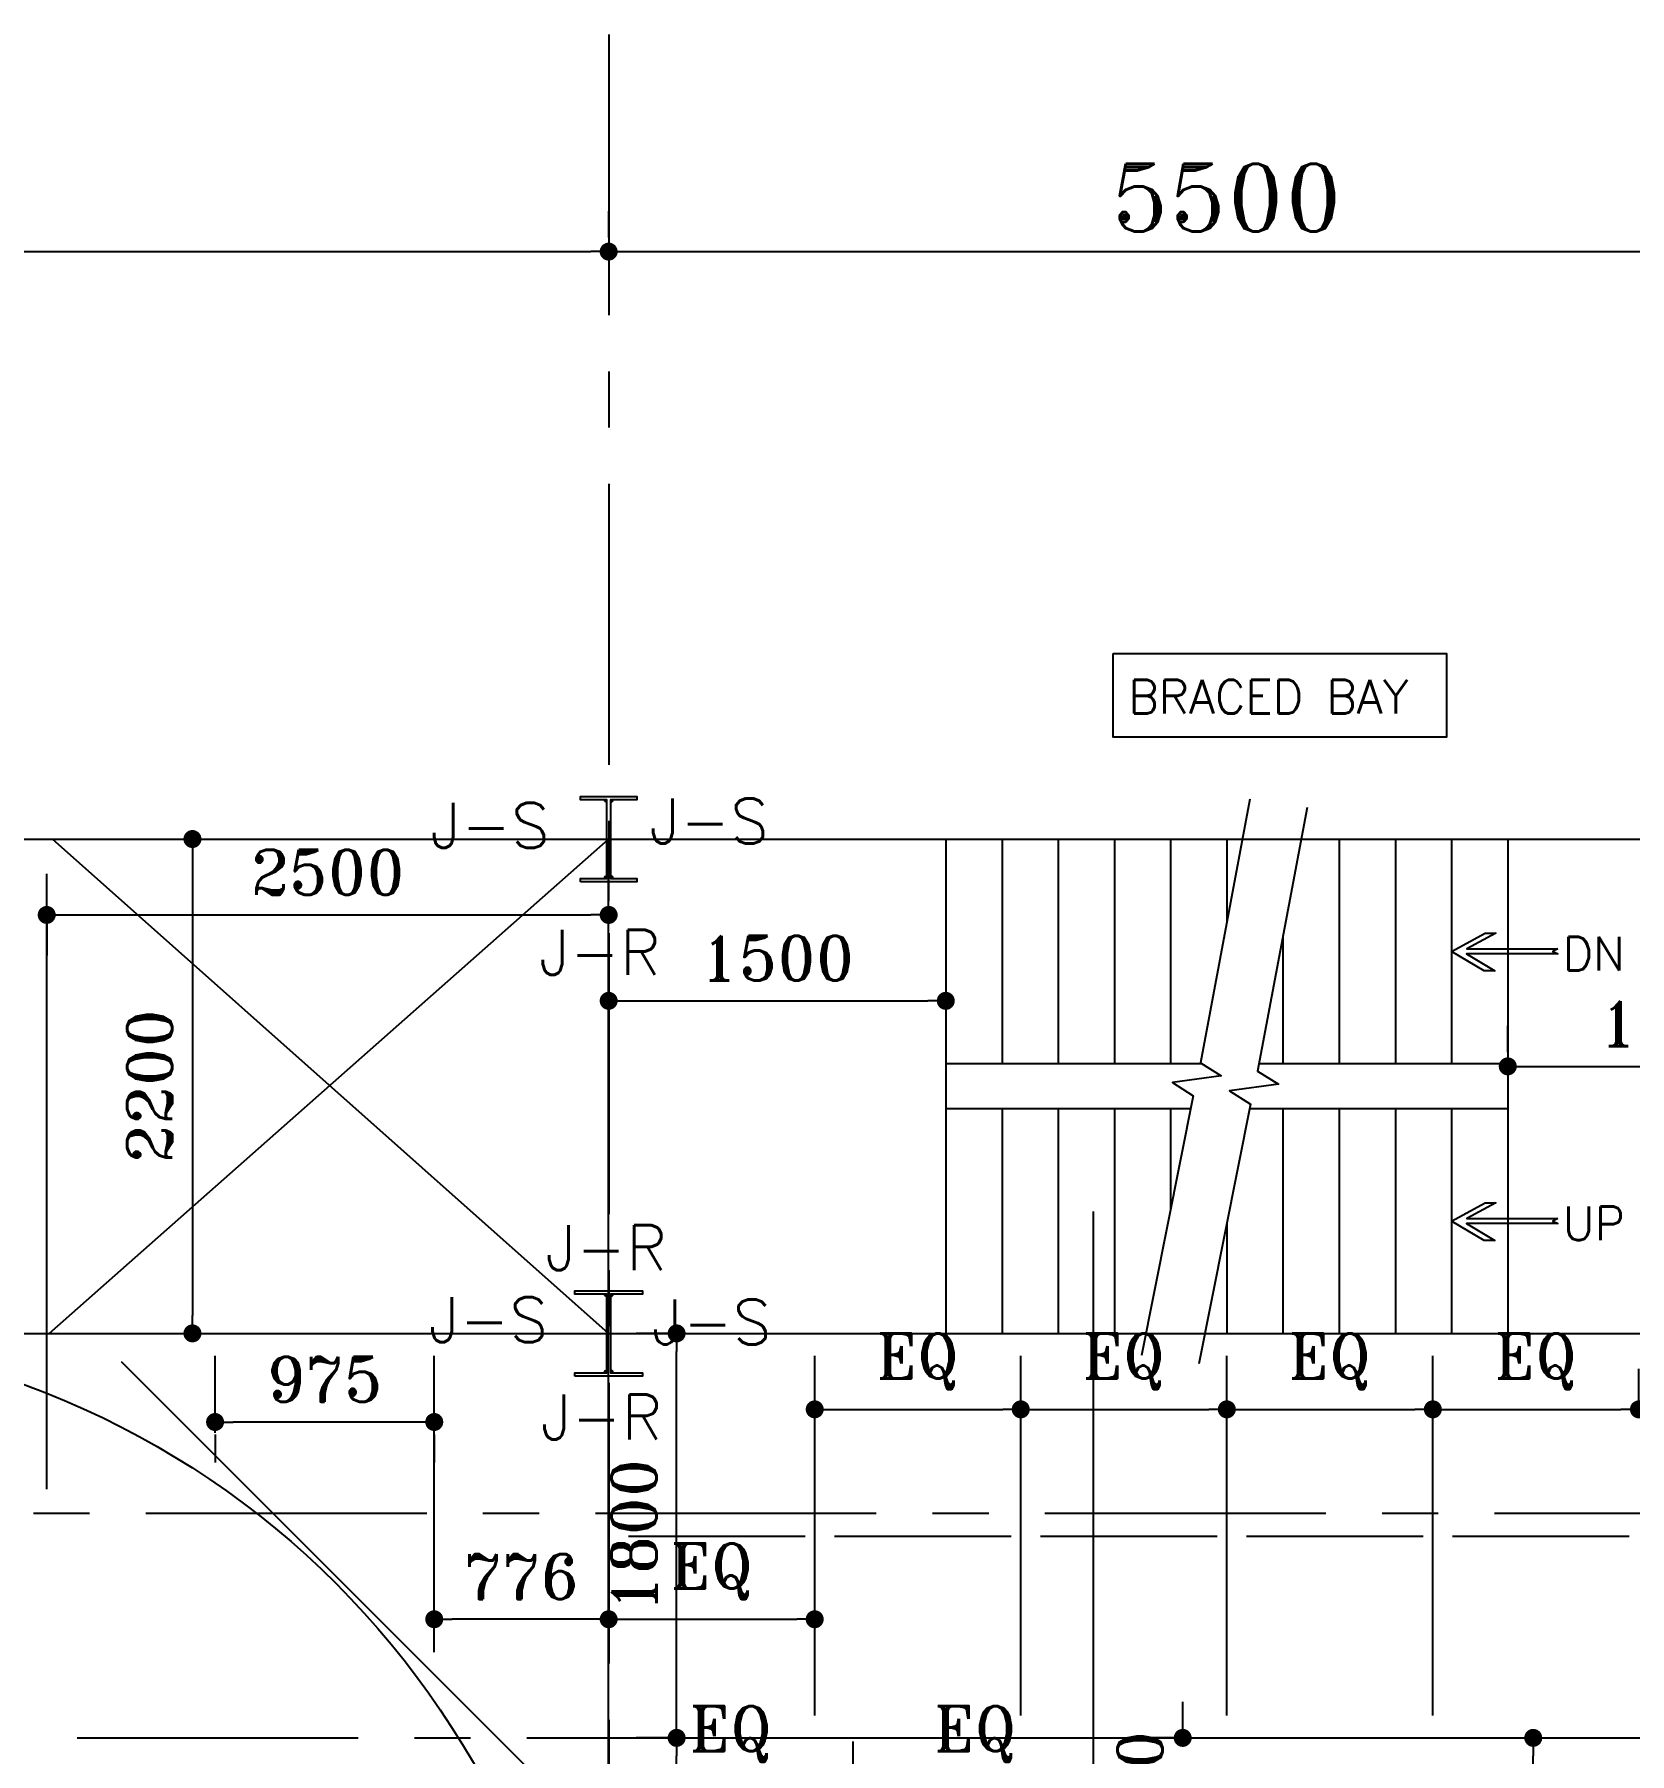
# Model space of a CAD drawing. Header units: inches. Extents: x 1387 to 2676, y -3554 to -2136.
# Drawn here: x 2599.72 to 2606.81, y -2571.4 to -2563.75 of the extents above; entities that cross this region are included whole.
import ezdxf
from ezdxf.enums import TextEntityAlignment as Align

# ---------------------------------------------------------------- set-up
doc = ezdxf.new("R2010")
doc.units = ezdxf.units.IN
doc.header["$MEASUREMENT"] = 0
doc.linetypes.add('CENTER', pattern=[2, 1.25, -0.25, 0.25, -0.25])
for name, color, linetype in [('3G', 3, 'Continuous'), ('AA-IPE300', 27, 'Continuous'), ('AA_CUT OUT', 250, 'Continuous'), ('AXE', 1, 'CENTER'), ('DIM', 8, 'Continuous'), ('MEMBER TEXT', 7, 'Continuous'), ('NEW-CO-TEXT', 7, 'Continuous'), ('Pich', 2, 'Continuous'), ('STAIR', 145, 'Continuous'), ('STEEL', 33, 'Continuous'), ('wall', 4, 'Continuous')]:
    doc.layers.add(name, color=color, linetype=linetype)
doc.styles.add('ROMANS', font='ROMANS')
doc.styles.add('ROMANT', font='romant')
doc.dimstyles.new('1-100', dxfattribs={"dimtxt": 0.3, "dimasz": 0.08, "dimexe": 0.18, "dimexo": 0.0625, "dimgap": 0.09, "dimtad": 1, "dimdec": 0, "dimlfac": 1000, "dimdsep": 46, "dimtxsty": 'ROMANT', "dimblk": 'DOT', "dimcen": 0.09, "dimclrd": 1, "dimclre": 1, "dimclrt": 3, "dimadec": 0, "dimazin": 0, "dimtfac": 1, "dimtdec": 0, "dimtix": 1, "dimtofl": 0, "dimtmove": 2, "dimatfit": 3, "dimldrblk": 'DOT', "dimfxl": 1, "dimtolj": 1, "dimarcsym": 0})
doc.dimstyles.new('Copy of 1-100', dxfattribs={"dimtxt": 0.2, "dimasz": 0.08, "dimexe": 0.18, "dimexo": 0.0625, "dimgap": 0.09, "dimtad": 1, "dimdec": 0, "dimlfac": 1000, "dimdsep": 46, "dimtxsty": 'ROMANT', "dimblk": 'DOT', "dimcen": 0.09, "dimclrd": 1, "dimclre": 1, "dimclrt": 3, "dimadec": 0, "dimazin": 0, "dimtfac": 1, "dimtdec": 0, "dimtix": 1, "dimtofl": 0, "dimtmove": 2, "dimatfit": 3, "dimldrblk": 'DOT', "dimfxl": 1, "dimtolj": 1, "dimarcsym": 0})

# ---------------------------------------------------------------- blocks, each defined once
blk = doc.blocks.new('G$CFD95EC12')
at = {"layer": 'AA_CUT OUT', "color": 1}
blk.add_circle((-11900, 4000), 3800, dxfattribs=at)
blk = doc.blocks.new('DOT')
at = {"layer": 'DIM', "color": 0, "linetype": 'ByBlock'}
blk.add_line((-0.5, 0), (-1, 0), dxfattribs=at)
at = {"layer": 'DIM', "color": 0, "linetype": 'ByBlock', "const_width": 0.5}
blk.add_lwpolyline([(-0.25, 0, 1), (0.25, 0, 1)], format="xyb", close=True, dxfattribs=at)
blk = doc.blocks.new('*D2252')
at = {"layer": 'Defpoints', "color": 0, "transparency": 16777216}
for p in [(2599.7723, -2567.5952), (2602.2723, -2567.6715), (2602.2723, -2567.6715)]:
    blk.add_point(p, dxfattribs=at)
at = {"layer": 'Pich', "color": 1, "lineweight": -2, "transparency": 16777216}
for p, q in [((2602.2723, -2567.609), (2602.2723, -2567.4915)), ((2599.7723, -2567.6577), (2599.7723, -2567.8515)), ((2599.8523, -2567.6715), (2602.1923, -2567.6715))]:
    blk.add_line(p, q, dxfattribs=at)
at = {"layer": 'Pich', "color": 1, "lineweight": -2, "transparency": 16777216, "xscale": 0.08, "yscale": 0.08, "zscale": 0.08, "rotation": 180}
blk.add_blockref('DOT', (2599.7723, -2567.6715), dxfattribs=at)
at = {"layer": 'Pich', "color": 1, "lineweight": -2, "transparency": 16777216, "xscale": 0.08, "yscale": 0.08, "zscale": 0.08}
blk.add_blockref('DOT', (2602.2723, -2567.6715), dxfattribs=at)
at = {"layer": 'Pich', "color": 3, "transparency": 16777216, "insert": (2601.0223, -2567.4815), "char_height": 0.2, "attachment_point": 5, "style": 'ROMANT'}
blk.add_mtext('\\A1;2500', dxfattribs=at)
blk = doc.blocks.new('_Dot')
at = {"layer": 'DIM', "color": 0, "lineweight": -2}
blk.add_line((-0.5, 0), (-1, 0), dxfattribs=at)
at = {"layer": 'DIM', "color": 0, "const_width": 0.5}
blk.add_lwpolyline([(-0.25, 0, 1), (0.25, 0, 1)], format="xyb", close=True, dxfattribs=at)
blk = doc.blocks.new('*D2256')
at = {"layer": 'Defpoints', "color": 0, "transparency": 16777216}
for p in [(2602.2723, -2570.8058), (2603.1889, -2570.8058), (2603.1889, -2570.8058)]:
    blk.add_point(p, dxfattribs=at)
at = {"layer": 'Pich', "color": 1, "lineweight": -2, "transparency": 16777216}
for p, q in [((2602.2723, -2570.7433), (2602.2723, -2570.6258)), ((2603.1889, -2570.7433), (2603.1889, -2570.6258)), ((2602.3523, -2570.8058), (2603.1089, -2570.8058))]:
    blk.add_line(p, q, dxfattribs=at)
at = {"layer": 'Pich', "color": 1, "lineweight": -2, "transparency": 16777216, "xscale": 0.08, "yscale": 0.08, "zscale": 0.08, "rotation": 180}
blk.add_blockref('DOT', (2602.2723, -2570.8058), dxfattribs=at)
at = {"layer": 'Pich', "color": 1, "lineweight": -2, "transparency": 16777216, "xscale": 0.08, "yscale": 0.08, "zscale": 0.08}
blk.add_blockref('DOT', (2603.1889, -2570.8058), dxfattribs=at)
at = {"layer": 'Pich', "color": 3, "transparency": 16777216, "insert": (2602.7306, -2570.592), "char_height": 0.2, "attachment_point": 5, "style": 'ROMANT'}
blk.add_mtext('\\A1;EQ', dxfattribs=at)
blk = doc.blocks.new('*D2257')
at = {"layer": 'Defpoints', "color": 0, "transparency": 16777216}
for p in [(2603.1889, -2569.8717), (2604.1056, -2569.8717), (2604.1056, -2569.9341)]:
    blk.add_point(p, dxfattribs=at)
at = {"layer": 'Pich', "color": 1, "lineweight": -2, "transparency": 16777216}
for p, q in [((2603.1889, -2569.8092), (2603.1889, -2569.6917)), ((2604.1056, -2569.8716), (2604.1056, -2569.6917)), ((2603.2689, -2569.8717), (2604.0256, -2569.8717))]:
    blk.add_line(p, q, dxfattribs=at)
at = {"layer": 'Pich', "color": 1, "lineweight": -2, "transparency": 16777216, "xscale": 0.08, "yscale": 0.08, "zscale": 0.08, "rotation": 180}
blk.add_blockref('DOT', (2603.1889, -2569.8717), dxfattribs=at)
at = {"layer": 'Pich', "color": 1, "lineweight": -2, "transparency": 16777216, "xscale": 0.08, "yscale": 0.08, "zscale": 0.08}
blk.add_blockref('DOT', (2604.1056, -2569.8717), dxfattribs=at)
at = {"layer": 'Pich', "color": 3, "transparency": 16777216, "insert": (2603.6473, -2569.6578), "char_height": 0.2, "attachment_point": 5, "style": 'ROMANT'}
blk.add_mtext('\\A1;EQ', dxfattribs=at)
blk = doc.blocks.new('*D2258')
at = {"layer": 'Defpoints', "color": 0, "transparency": 16777216}
for p in [(2604.1056, -2569.8717), (2605.0222, -2569.8717), (2605.0222, -2569.9341)]:
    blk.add_point(p, dxfattribs=at)
at = {"layer": 'Pich', "color": 1, "lineweight": -2, "transparency": 16777216}
for p, q in [((2604.1056, -2569.8092), (2604.1056, -2569.6917)), ((2605.0222, -2569.8716), (2605.0222, -2569.6917)), ((2604.1856, -2569.8717), (2604.9422, -2569.8717))]:
    blk.add_line(p, q, dxfattribs=at)
at = {"layer": 'Pich', "color": 1, "lineweight": -2, "transparency": 16777216, "xscale": 0.08, "yscale": 0.08, "zscale": 0.08, "rotation": 180}
blk.add_blockref('DOT', (2604.1056, -2569.8717), dxfattribs=at)
at = {"layer": 'Pich', "color": 1, "lineweight": -2, "transparency": 16777216, "xscale": 0.08, "yscale": 0.08, "zscale": 0.08}
blk.add_blockref('DOT', (2605.0222, -2569.8717), dxfattribs=at)
at = {"layer": 'Pich', "color": 3, "transparency": 16777216, "insert": (2604.5639, -2569.6578), "char_height": 0.2, "attachment_point": 5, "style": 'ROMANT'}
blk.add_mtext('\\A1;EQ', dxfattribs=at)
blk = doc.blocks.new('*D2259')
at = {"layer": 'Defpoints', "color": 0, "transparency": 16777216}
for p in [(2605.0222, -2569.8717), (2605.9389, -2569.8717), (2605.9389, -2569.9341)]:
    blk.add_point(p, dxfattribs=at)
at = {"layer": 'Pich', "color": 1, "lineweight": -2, "transparency": 16777216}
for p, q in [((2605.0222, -2569.8092), (2605.0222, -2569.6917)), ((2605.9389, -2569.8716), (2605.9389, -2569.6917)), ((2605.1022, -2569.8717), (2605.8589, -2569.8717))]:
    blk.add_line(p, q, dxfattribs=at)
at = {"layer": 'Pich', "color": 1, "lineweight": -2, "transparency": 16777216, "xscale": 0.08, "yscale": 0.08, "zscale": 0.08, "rotation": 180}
blk.add_blockref('DOT', (2605.0222, -2569.8717), dxfattribs=at)
at = {"layer": 'Pich', "color": 1, "lineweight": -2, "transparency": 16777216, "xscale": 0.08, "yscale": 0.08, "zscale": 0.08}
blk.add_blockref('DOT', (2605.9389, -2569.8717), dxfattribs=at)
at = {"layer": 'Pich', "color": 3, "transparency": 16777216, "insert": (2605.4806, -2569.6578), "char_height": 0.2, "attachment_point": 5, "style": 'ROMANT'}
blk.add_mtext('\\A1;EQ', dxfattribs=at)
blk = doc.blocks.new('*D2260')
at = {"layer": 'Defpoints', "color": 0, "transparency": 16777216}
for p in [(2605.9389, -2569.8717), (2606.8556, -2569.8717), (2606.8556, -2569.9341)]:
    blk.add_point(p, dxfattribs=at)
at = {"layer": 'Pich', "color": 1, "lineweight": -2, "transparency": 16777216}
for p, q in [((2605.9389, -2569.8092), (2605.9389, -2569.6917)), ((2606.8556, -2569.8716), (2606.8556, -2569.6917)), ((2606.0189, -2569.8717), (2606.7756, -2569.8717))]:
    blk.add_line(p, q, dxfattribs=at)
at = {"layer": 'Pich', "color": 1, "lineweight": -2, "transparency": 16777216, "xscale": 0.08, "yscale": 0.08, "zscale": 0.08, "rotation": 180}
blk.add_blockref('DOT', (2605.9389, -2569.8717), dxfattribs=at)
at = {"layer": 'Pich', "color": 1, "lineweight": -2, "transparency": 16777216, "xscale": 0.08, "yscale": 0.08, "zscale": 0.08}
blk.add_blockref('DOT', (2606.8556, -2569.8717), dxfattribs=at)
at = {"layer": 'Pich', "color": 3, "transparency": 16777216, "insert": (2606.3972, -2569.6578), "char_height": 0.2, "attachment_point": 5, "style": 'ROMANT'}
blk.add_mtext('\\A1;EQ', dxfattribs=at)
blk = doc.blocks.new('*D2266')
at = {"layer": 'Defpoints', "color": 0, "transparency": 16777216}
for p in [(2601.4963, -2570.8058), (2601.4963, -2570.8553), (2602.2723, -2570.8058)]:
    blk.add_point(p, dxfattribs=at)
at = {"layer": 'Pich', "color": 1, "lineweight": -2, "transparency": 16777216}
for p, q in [((2601.4963, -2570.7928), (2601.4963, -2570.6258)), ((2602.2723, -2570.7433), (2602.2723, -2570.6258)), ((2602.1923, -2570.8058), (2601.5763, -2570.8058))]:
    blk.add_line(p, q, dxfattribs=at)
at = {"layer": 'Pich', "color": 1, "lineweight": -2, "transparency": 16777216, "xscale": 0.08, "yscale": 0.08, "zscale": 0.08, "rotation": 180}
blk.add_blockref('DOT', (2601.4963, -2570.8058), dxfattribs=at)
at = {"layer": 'Pich', "color": 1, "lineweight": -2, "transparency": 16777216, "xscale": 0.08, "yscale": 0.08, "zscale": 0.08}
blk.add_blockref('DOT', (2602.2723, -2570.8058), dxfattribs=at)
at = {"layer": 'Pich', "color": 3, "transparency": 16777216, "insert": (2601.8843, -2570.6158), "char_height": 0.2, "attachment_point": 5, "style": 'ROMANT'}
blk.add_mtext('\\A1;776', dxfattribs=at)
blk = doc.blocks.new('*D2267')
at = {"layer": 'Defpoints', "color": 0, "transparency": 16777216}
for p in [(2600.5213, -2569.9212), (2600.5213, -2569.928), (2601.4963, -2569.9212)]:
    blk.add_point(p, dxfattribs=at)
at = {"layer": 'Pich', "color": 1, "lineweight": -2, "transparency": 16777216}
for p, q in [((2601.4163, -2569.928), (2600.6013, -2569.928)), ((2600.5213, -2569.9837), (2600.5213, -2570.108)), ((2601.4963, -2569.9837), (2601.4963, -2570.108))]:
    blk.add_line(p, q, dxfattribs=at)
at = {"layer": 'Pich', "color": 1, "lineweight": -2, "transparency": 16777216, "xscale": 0.08, "yscale": 0.08, "zscale": 0.08, "rotation": 180}
blk.add_blockref('DOT', (2600.5213, -2569.928), dxfattribs=at)
at = {"layer": 'Pich', "color": 1, "lineweight": -2, "transparency": 16777216, "xscale": 0.08, "yscale": 0.08, "zscale": 0.08}
blk.add_blockref('DOT', (2601.4963, -2569.928), dxfattribs=at)
at = {"layer": 'Pich', "color": 3, "transparency": 16777216, "insert": (2601.0088, -2569.738), "char_height": 0.2, "attachment_point": 5, "style": 'ROMANT'}
blk.add_mtext('\\A1;975', dxfattribs=at)
blk = doc.blocks.new('*D2273')
at = {"layer": 'Defpoints', "color": 0, "transparency": 16777216}
for p in [(2602.5746, -2571.3337), (2602.6585, -2571.3337), (2602.5746, -2572.3337)]:
    blk.add_point(p, dxfattribs=at)
at = {"layer": 'Pich', "color": 1, "lineweight": -2, "transparency": 16777216}
for p, q in [((2602.596, -2571.3337), (2602.3946, -2571.3337)), ((2602.5746, -2572.2537), (2602.5746, -2571.4137)), ((2602.6371, -2572.3337), (2602.7546, -2572.3337))]:
    blk.add_line(p, q, dxfattribs=at)
at = {"layer": 'Pich', "color": 1, "lineweight": -2, "transparency": 16777216, "xscale": 0.08, "yscale": 0.08, "zscale": 0.08}
for p, rotation in [((2602.5746, -2571.3337), 90), ((2602.5746, -2572.3337), 270)]:
    blk.add_blockref('DOT', p, dxfattribs=dict(at, rotation=rotation))
at = {"layer": 'Pich', "color": 3, "transparency": 16777216, "insert": (2602.3608, -2571.8337), "char_height": 0.2, "attachment_point": 5, "rotation": 90, "style": 'ROMANT'}
blk.add_mtext('\\A1;EQ', dxfattribs=at)
blk = doc.blocks.new('*D2274')
at = {"layer": 'Defpoints', "color": 0, "transparency": 16777216}
for p in [(2602.5746, -2569.5337), (2602.6708, -2569.5337), (2602.5746, -2571.3337)]:
    blk.add_point(p, dxfattribs=at)
at = {"layer": 'Pich', "color": 1, "lineweight": -2, "transparency": 16777216}
for p, q in [((2602.6083, -2569.5337), (2602.3946, -2569.5337)), ((2602.5746, -2571.2537), (2602.5746, -2569.6137)), ((2602.6371, -2571.3337), (2602.7546, -2571.3337))]:
    blk.add_line(p, q, dxfattribs=at)
at = {"layer": 'Pich', "color": 1, "lineweight": -2, "transparency": 16777216, "xscale": 0.08, "yscale": 0.08, "zscale": 0.08}
for p, rotation in [((2602.5746, -2569.5337), 90), ((2602.5746, -2571.3337), 270)]:
    blk.add_blockref('DOT', p, dxfattribs=dict(at, rotation=rotation))
at = {"layer": 'Pich', "color": 3, "transparency": 16777216, "insert": (2602.3846, -2570.4337), "char_height": 0.2, "attachment_point": 5, "rotation": 90, "style": 'ROMANT'}
blk.add_mtext('\\A1;1800', dxfattribs=at)
blk = doc.blocks.new('*D2284')
at = {"layer": 'Defpoints', "color": 0, "transparency": 16777216}
for p in [(2600.1223, -2567.3337), (2600.1223, -2569.5336), (2600.4206, -2569.5336)]:
    blk.add_point(p, dxfattribs=at)
at = {"layer": 'Pich', "color": 1, "lineweight": -2, "transparency": 16777216}
for p, q in [((2600.1848, -2567.3337), (2600.6006, -2567.3337)), ((2600.4206, -2567.4137), (2600.4206, -2569.4536)), ((2600.1848, -2569.5336), (2600.6006, -2569.5336))]:
    blk.add_line(p, q, dxfattribs=at)
at = {"layer": 'Pich', "color": 1, "lineweight": -2, "transparency": 16777216, "xscale": 0.08, "yscale": 0.08, "zscale": 0.08}
for p, rotation in [((2600.4206, -2567.3337), 90), ((2600.4206, -2569.5336), 270)]:
    blk.add_blockref('DOT', p, dxfattribs=dict(at, rotation=rotation))
at = {"layer": 'Pich', "color": 3, "transparency": 16777216, "insert": (2600.2306, -2568.4337), "char_height": 0.2, "attachment_point": 5, "rotation": 90, "style": 'ROMANT'}
blk.add_mtext('\\A1;2200', dxfattribs=at)
blk = doc.blocks.new('*D2468')
at = {"layer": 'Defpoints', "color": 0, "transparency": 16777216}
for p in [(2602.2723, -2568.0419), (2603.7721, -2568.0419), (2603.7721, -2568.0538)]:
    blk.add_point(p, dxfattribs=at)
at = {"layer": 'Pich', "color": 1, "lineweight": -2, "transparency": 16777216}
for p, q in [((2602.2723, -2568.1044), (2602.2723, -2568.2338)), ((2602.3523, -2568.0538), (2603.6921, -2568.0538)), ((2603.7721, -2568.1044), (2603.7721, -2568.2338))]:
    blk.add_line(p, q, dxfattribs=at)
at = {"layer": 'Pich', "color": 1, "lineweight": -2, "transparency": 16777216, "xscale": 0.08, "yscale": 0.08, "zscale": 0.08, "rotation": 180}
blk.add_blockref('DOT', (2602.2723, -2568.0538), dxfattribs=at)
at = {"layer": 'Pich', "color": 1, "lineweight": -2, "transparency": 16777216, "xscale": 0.08, "yscale": 0.08, "zscale": 0.08}
blk.add_blockref('DOT', (2603.7721, -2568.0538), dxfattribs=at)
at = {"layer": 'Pich', "color": 3, "transparency": 16777216, "insert": (2603.0222, -2567.8638), "char_height": 0.2, "attachment_point": 5, "style": 'ROMANT'}
blk.add_mtext('\\A1;1500', dxfattribs=at)
blk = doc.blocks.new('*D2469')
at = {"layer": 'Defpoints', "color": 0, "transparency": 16777216}
for p in [(2606.2722, -2568.3454), (2607.7723, -2568.3454), (2607.7723, -2568.3454)]:
    blk.add_point(p, dxfattribs=at)
at = {"layer": 'Pich', "color": 1, "lineweight": -2, "transparency": 16777216}
for p, q in [((2606.2722, -2568.2829), (2606.2722, -2568.1654)), ((2607.7723, -2568.2829), (2607.7723, -2568.1654)), ((2606.3522, -2568.3454), (2607.6923, -2568.3454))]:
    blk.add_line(p, q, dxfattribs=at)
at = {"layer": 'Pich', "color": 1, "lineweight": -2, "transparency": 16777216, "xscale": 0.08, "yscale": 0.08, "zscale": 0.08, "rotation": 180}
blk.add_blockref('DOT', (2606.2722, -2568.3454), dxfattribs=at)
at = {"layer": 'Pich', "color": 1, "lineweight": -2, "transparency": 16777216, "xscale": 0.08, "yscale": 0.08, "zscale": 0.08}
blk.add_blockref('DOT', (2607.7723, -2568.3454), dxfattribs=at)
at = {"layer": 'Pich', "color": 3, "transparency": 16777216, "insert": (2607.0223, -2568.1554), "char_height": 0.2, "attachment_point": 5, "style": 'ROMANT'}
blk.add_mtext('\\A1;1500', dxfattribs=at)
blk = doc.blocks.new('*D2482')
at = {"layer": 'Defpoints', "color": 0, "transparency": 16777216}
for p in [(2604.8261, -2571.3337), (2604.888, -2571.3337), (2604.8261, -2571.7837)]:
    blk.add_point(p, dxfattribs=at)
at = {"layer": 'Pich', "color": 1, "lineweight": -2, "transparency": 16777216}
for p, q in [((2604.8261, -2571.2537), (2604.8261, -2571.1737)), ((2604.8255, -2571.3337), (2604.6461, -2571.3337)), ((2604.8886, -2571.7837), (2605.0061, -2571.7837)), ((2604.8261, -2571.8637), (2604.8261, -2571.9437))]:
    blk.add_line(p, q, dxfattribs=at)
at = {"layer": 'Pich', "color": 1, "lineweight": -2, "transparency": 16777216, "xscale": 0.08, "yscale": 0.08, "zscale": 0.08}
for p, rotation in [((2604.8261, -2571.3337), 270), ((2604.8261, -2571.7837), 90)]:
    blk.add_blockref('DOT', p, dxfattribs=dict(at, rotation=rotation))
at = {"layer": 'Pich', "color": 3, "transparency": 16777216, "insert": (2604.6361, -2571.5587), "char_height": 0.2, "attachment_point": 5, "rotation": 90, "style": 'ROMANT'}
blk.add_mtext('\\A1;450', dxfattribs=at)
blk = doc.blocks.new('*D2114')
at = {"layer": 'Defpoints', "color": 0, "transparency": 16777216}
for p in [(2606.3855, -2571.3337), (2606.3855, -2571.3337), (2606.3855, -2572.3337)]:
    blk.add_point(p, dxfattribs=at)
at = {"layer": 'Pich', "color": 1, "lineweight": -2, "transparency": 16777216}
for p, q in [((2606.448, -2571.3337), (2606.5655, -2571.3337)), ((2606.3855, -2572.2537), (2606.3855, -2571.4137)), ((2606.448, -2572.3337), (2606.5655, -2572.3337))]:
    blk.add_line(p, q, dxfattribs=at)
at = {"layer": 'Pich', "color": 1, "lineweight": -2, "transparency": 16777216, "xscale": 0.08, "yscale": 0.08, "zscale": 0.08}
for p, rotation in [((2606.3855, -2571.3337), 90), ((2606.3855, -2572.3337), 270)]:
    blk.add_blockref('DOT', p, dxfattribs=dict(at, rotation=rotation))
at = {"layer": 'Pich', "color": 3, "transparency": 16777216, "insert": (2606.1717, -2571.8337), "char_height": 0.2, "attachment_point": 5, "rotation": 90, "style": 'ROMANT'}
blk.add_mtext('\\A1;EQ', dxfattribs=at)
blk = doc.blocks.new('*D2509')
at = {"layer": 'Defpoints', "color": 0, "transparency": 16777216}
for p in [(2603.3597, -2571.5262), (2603.3597, -2571.5299), (2604.4471, -2571.5262)]:
    blk.add_point(p, dxfattribs=at)
at = {"layer": 'Pich', "color": 1, "lineweight": -2, "transparency": 16777216}
for p, q in [((2604.3671, -2571.5299), (2603.4397, -2571.5299)), ((2603.3597, -2571.5887), (2603.3597, -2571.7099)), ((2604.4471, -2571.5887), (2604.4471, -2571.7099))]:
    blk.add_line(p, q, dxfattribs=at)
at = {"layer": 'Pich', "color": 1, "lineweight": -2, "transparency": 16777216, "xscale": 0.08, "yscale": 0.08, "zscale": 0.08, "rotation": 180}
blk.add_blockref('DOT', (2603.3597, -2571.5299), dxfattribs=at)
at = {"layer": 'Pich', "color": 1, "lineweight": -2, "transparency": 16777216, "xscale": 0.08, "yscale": 0.08, "zscale": 0.08}
blk.add_blockref('DOT', (2604.4471, -2571.5299), dxfattribs=at)
at = {"layer": 'Pich', "color": 3, "transparency": 16777216, "insert": (2603.9034, -2571.3161), "char_height": 0.2, "attachment_point": 5, "style": 'ROMANT'}
blk.add_mtext('\\A1;EQ', dxfattribs=at)
blk = doc.blocks.new('*D2510')
at = {"layer": 'Defpoints', "color": 0, "transparency": 16777216}
for p in [(2602.2723, -2571.5299), (2602.2723, -2571.604), (2603.3597, -2571.604)]:
    blk.add_point(p, dxfattribs=at)
at = {"layer": 'Pich', "color": 1, "lineweight": -2, "transparency": 16777216}
for p, q in [((2602.2723, -2571.5415), (2602.2723, -2571.3499)), ((2603.3597, -2571.5415), (2603.3597, -2571.3499)), ((2603.2797, -2571.5299), (2602.3523, -2571.5299))]:
    blk.add_line(p, q, dxfattribs=at)
at = {"layer": 'Pich', "color": 1, "lineweight": -2, "transparency": 16777216, "xscale": 0.08, "yscale": 0.08, "zscale": 0.08, "rotation": 180}
blk.add_blockref('DOT', (2602.2723, -2571.5299), dxfattribs=at)
at = {"layer": 'Pich', "color": 1, "lineweight": -2, "transparency": 16777216, "xscale": 0.08, "yscale": 0.08, "zscale": 0.08}
blk.add_blockref('DOT', (2603.3597, -2571.5299), dxfattribs=at)
at = {"layer": 'Pich', "color": 3, "transparency": 16777216, "insert": (2602.816, -2571.3161), "char_height": 0.2, "attachment_point": 5, "style": 'ROMANT'}
blk.add_mtext('\\A1;EQ', dxfattribs=at)
blk = doc.blocks.new('*D2119')
at = {"layer": 'Defpoints', "color": 0, "transparency": 16777216}
for p in [(2604.4283, -2568.9281), (2604.4283, -2572.4216), (2602.2723, -2578.6858)]:
    blk.add_point(p, dxfattribs=at)
at = {"layer": 'Pich', "color": 1, "lineweight": -2, "transparency": 16777216}
for p, q in [((2604.4283, -2568.9906), (2604.4283, -2572.6016)), ((2602.2723, -2578.6233), (2602.2723, -2572.2416)), ((2602.3523, -2572.4216), (2603.3547, -2572.4216)), ((2604.3483, -2572.4216), (2604.2394, -2572.4216))]:
    blk.add_line(p, q, dxfattribs=at)
at = {"layer": 'Pich', "color": 1, "lineweight": -2, "transparency": 16777216, "xscale": 0.08, "yscale": 0.08, "zscale": 0.08, "rotation": 180}
blk.add_blockref('DOT', (2602.2723, -2572.4216), dxfattribs=at)
at = {"layer": 'Pich', "color": 1, "lineweight": -2, "transparency": 16777216, "xscale": 0.08, "yscale": 0.08, "zscale": 0.08}
blk.add_blockref('DOT', (2604.4283, -2572.4216), dxfattribs=at)
at = {"layer": 'Pich', "color": 3, "transparency": 16777216, "insert": (2603.797, -2572.4216), "char_height": 0.2, "attachment_point": 5, "style": 'ROMANT'}
blk.add_mtext('\\A1;2156', dxfattribs=at)
blk = doc.blocks.new('*D2517')
at = {"layer": 'Defpoints', "color": 0, "transparency": 16777216}
for p in [(2602.2723, -2564.7197), (2602.2723, -2564.7197), (2594.2723, -2564.8529)]:
    blk.add_point(p, dxfattribs=at)
at = {"layer": 'wall', "color": 1, "lineweight": -2, "transparency": 16777216}
for p, q in [((2594.2723, -2564.7904), (2594.2723, -2564.5397)), ((2602.2723, -2564.6572), (2602.2723, -2564.5397)), ((2594.3523, -2564.7197), (2602.1923, -2564.7197))]:
    blk.add_line(p, q, dxfattribs=at)
at = {"layer": 'wall', "color": 1, "lineweight": -2, "transparency": 16777216, "xscale": 0.08, "yscale": 0.08, "zscale": 0.08, "rotation": 180}
blk.add_blockref('DOT', (2594.2723, -2564.7197), dxfattribs=at)
at = {"layer": 'wall', "color": 1, "lineweight": -2, "transparency": 16777216, "xscale": 0.08, "yscale": 0.08, "zscale": 0.08}
blk.add_blockref('DOT', (2602.2723, -2564.7197), dxfattribs=at)
at = {"layer": 'wall', "color": 3, "transparency": 16777216, "insert": (2598.2723, -2564.4797), "char_height": 0.3, "attachment_point": 5, "style": 'ROMANT'}
blk.add_mtext('\\A1;8000', dxfattribs=at)
blk = doc.blocks.new('*D2151')
at = {"layer": 'Defpoints', "color": 0, "transparency": 16777216}
for p in [(2602.2723, -2564.7197), (2607.7723, -2564.7197), (2607.7723, -2565.0573)]:
    blk.add_point(p, dxfattribs=at)
at = {"layer": 'wall', "color": 1, "lineweight": -2, "transparency": 16777216}
for p, q in [((2602.2723, -2564.6572), (2602.2723, -2564.5397)), ((2607.7723, -2564.9948), (2607.7723, -2564.5397)), ((2602.3523, -2564.7197), (2607.6923, -2564.7197))]:
    blk.add_line(p, q, dxfattribs=at)
at = {"layer": 'wall', "color": 1, "lineweight": -2, "transparency": 16777216, "xscale": 0.08, "yscale": 0.08, "zscale": 0.08, "rotation": 180}
blk.add_blockref('DOT', (2602.2723, -2564.7197), dxfattribs=at)
at = {"layer": 'wall', "color": 1, "lineweight": -2, "transparency": 16777216, "xscale": 0.08, "yscale": 0.08, "zscale": 0.08}
blk.add_blockref('DOT', (2607.7723, -2564.7197), dxfattribs=at)
at = {"layer": 'wall', "color": 3, "transparency": 16777216, "insert": (2605.0223, -2564.4797), "char_height": 0.3, "attachment_point": 5, "style": 'ROMANT'}
blk.add_mtext('\\A1;5500', dxfattribs=at)

msp = doc.modelspace()

# ---------------------------------------------------------------- hatches: boundary and pattern name
for points in [[(2602.26478396, -2567.15871411), (2602.25330773, -2567.15871411, 0.4144144444), (2602.26478396, -2567.17019821)], [(2602.27978396, -2567.15871411), (2602.29126018, -2567.15871411, -0.4144144444), (2602.27978396, -2567.17019821)], [(2602.26478396, -2567.50875361), (2602.25330773, -2567.50875361, -0.4144144444), (2602.26478396, -2567.49726951)], [(2602.27978396, -2567.50875361), (2602.29126018, -2567.50875361, 0.4144144444), (2602.27978396, -2567.49726951)], [(2602.26477827, -2569.35860486), (2602.25330204, -2569.35860486, 0.4144144444), (2602.26477827, -2569.37008896)], [(2602.27977827, -2569.35860486), (2602.2912545, -2569.35860486, -0.4144144444), (2602.27977827, -2569.37008896)], [(2602.26477827, -2569.70864436), (2602.25330204, -2569.70864436, -0.4144144444), (2602.26477827, -2569.69716026)], [(2602.27977827, -2569.70864436), (2602.2912545, -2569.70864436, 0.4144144444), (2602.27977827, -2569.69716026)]]:
    msp.add_hatch(color=1).paths.add_polyline_path(points)

# ---------------------------------------------------------------- linework, layer by layer
at = {"color": 96, "elevation": -0.001}
msp.add_lwpolyline([(2604.51616007, -2566.50788744), (2605.99953583, -2566.50788744), (2605.99953583, -2566.88064051), (2604.51616007, -2566.88064051)], close=True, dxfattribs=at)
for points in [[(2606.49417334, -2567.82221371), (2606.47274938, -2567.83370075), (2606.49417334, -2567.84520075), (2606.08795618, -2567.84520075), (2606.21404591, -2567.92065446), (2606.16754859, -2567.92065446), (2606.02224135, -2567.83370075), (2606.17224135, -2567.75327415), (2606.21873868, -2567.75327415), (2606.0901868, -2567.82220075), (2606.49417334, -2567.82220075)], [(2606.49417334, -2569.02221371), (2606.47274938, -2569.03370075), (2606.49417334, -2569.04520075), (2606.08795618, -2569.04520075), (2606.21404591, -2569.12065446), (2606.16754859, -2569.12065446), (2606.02224135, -2569.03370075), (2606.17224135, -2568.95327415), (2606.21873868, -2568.95327415), (2606.0901868, -2569.02220075), (2606.49417334, -2569.02220075)]]:
    msp.add_lwpolyline(points)
at = {"layer": '3G'}
for points in [[(2602.14728396, -2567.52371411), (2602.14728396, -2567.50871411), (2602.26478396, -2567.50871411), (2602.26478396, -2567.15871411), (2602.14728396, -2567.15871411), (2602.14728396, -2567.14371411), (2602.39728396, -2567.14371411), (2602.39728396, -2567.15871411), (2602.27978396, -2567.15871411), (2602.27978396, -2567.50871411), (2602.39728396, -2567.50871411), (2602.39728396, -2567.52371411)], [(2602.12227827, -2569.72360486), (2602.12227827, -2569.70860486), (2602.26477827, -2569.70860486), (2602.26477827, -2569.35860486), (2602.12227827, -2569.35860486), (2602.12227827, -2569.34360486), (2602.42227827, -2569.34360486), (2602.42227827, -2569.35860486), (2602.27977827, -2569.35860486), (2602.27977827, -2569.70860486), (2602.42227827, -2569.70860486), (2602.42227827, -2569.72360486)]]:
    msp.add_lwpolyline(points, close=True, dxfattribs=at)
for centre, start, end in [((2602.26478396, -2567.15872198), 180.157926883, 270.157926883), ((2602.27978396, -2567.15872198), 269.842073117, 359.842073117), ((2602.27978396, -2567.15872198), 269.842073117, 359.842073117), ((2602.26478396, -2567.50874574), 89.842073117, 179.842073117), ((2602.26478396, -2567.50874574), 89.842073117, 179.842073117), ((2602.27978396, -2567.50874574), 0.157926883, 90.157926883), ((2602.27978396, -2567.50874574), 0.157926883, 90.157926883), ((2602.27978396, -2567.50874574), 0.157926883, 90.157926883), ((2602.26477827, -2569.35861273), 180.157926883, 270.157926883), ((2602.27977827, -2569.35861273), 269.842073117, 359.842073117), ((2602.27977827, -2569.35861273), 269.842073117, 359.842073117), ((2602.26477827, -2569.70863649), 89.842073117, 179.842073117), ((2602.26477827, -2569.70863649), 89.842073117, 179.842073117), ((2602.27977827, -2569.70863649), 0.157926883, 90.157926883), ((2602.27977827, -2569.70863649), 0.157926883, 90.157926883), ((2602.27977827, -2569.70863649), 0.157926883, 90.157926883)]:
    msp.add_arc(centre, 0.01147623, start, end, dxfattribs=at)
at = {"layer": 'AA-IPE300', "color": 3}
for p, q in [((2592.87226624, -2567.33370075), (2610.27226624, -2567.33370075)), ((2602.27226624, -2577.33370075), (2602.27226624, -2567.33370075)), ((2599.77228356, -2570.22694177), (2599.77228356, -2567.48796199)), ((2594.37226624, -2569.53370075), (2607.77226624, -2569.53370075)), ((2600.52126624, -2569.97683509), (2600.52126624, -2569.63370075)), ((2601.49626624, -2570.95183509), (2601.49626624, -2569.63370075)), ((2603.18892624, -2571.23370075), (2603.18892624, -2569.63370075)), ((2604.10558624, -2571.23370075), (2604.10558624, -2569.63370075)), ((2605.02224624, -2571.23370075), (2605.02224624, -2569.63370075)), ((2605.93890624, -2571.23370075), (2605.93890624, -2569.63370075)), ((2600.10365698, -2569.65922583), (2602.15915177, -2571.71472062)), ((2603.14617351, -2570.43806205), (2602.36034117, -2570.43806205)), ((2604.06283351, -2570.43806205), (2603.27700117, -2570.43806205)), ((2604.97949351, -2570.43806205), (2604.19366117, -2570.43806205)), ((2605.89615351, -2570.43806205), (2605.11032117, -2570.43806205)), ((2606.81281351, -2570.43806205), (2606.02698117, -2570.43806205)), ((2602.37226624, -2571.33370075), (2610.27226624, -2571.33370075))]:
    msp.add_line(p, q, dxfattribs=at)
at = {"layer": 'AA_CUT OUT', "color": 3}
for p, q in [((2599.7829492, -2569.53360576), (2602.27226624, -2567.33370075)), ((2602.27226624, -2569.53370075), (2599.7982033, -2567.33370075))]:
    msp.add_line(p, q, dxfattribs=at)
at = {"layer": 'AXE'}
for p, q in [((2602.27229321, -2563.75296052), (2602.27225698, -2577.77084122)), ((2589.90804179, -2567.33370075), (2613.18575424, -2567.33370075)), ((2589.90804179, -2569.53358103), (2613.18575424, -2569.53363968)), ((2588.21298375, -2570.33358103), (2613.18575424, -2570.33363968)), ((2589.90804179, -2571.33358103), (2613.18575424, -2571.33363968))]:
    msp.add_line(p, q, dxfattribs=at)
at = {"layer": 'STAIR', "color": 3}
for p, q in [((2603.77214181, -2567.33370075), (2603.77214181, -2569.53370075)), ((2604.02214181, -2567.33370075), (2604.02214181, -2568.33370075)), ((2604.27214181, -2567.33370075), (2604.27214181, -2568.33370075)), ((2604.5221667, -2567.33370075), (2604.5221667, -2568.33370075)), ((2604.7721667, -2567.33370075), (2604.7721667, -2568.33370075)), ((2605.02219158, -2567.33370075), (2605.02219158, -2567.70416509)), ((2605.52221647, -2567.33370075), (2605.52221647, -2568.33370075)), ((2605.77221647, -2567.33370075), (2605.77221647, -2568.33370075)), ((2606.02224135, -2567.33370075), (2606.02224135, -2568.33370075)), ((2606.27224135, -2567.33370075), (2606.27224135, -2569.53370075)), ((2605.27219158, -2567.76602487), (2605.27219158, -2568.33370075)), ((2604.9108802, -2568.33370075), (2603.77214181, -2568.33370075)), ((2606.27224135, -2568.33370075), (2605.16541451, -2568.33370075)), ((2604.86143334, -2568.53370075), (2603.77214181, -2568.53370075)), ((2604.02214181, -2568.53370075), (2604.02214181, -2569.53370075)), ((2604.27214181, -2568.53370075), (2604.27214181, -2569.53370075)), ((2604.5221667, -2568.53370075), (2604.5221667, -2569.53370075)), ((2604.7721667, -2568.53370075), (2604.7721667, -2568.98295146)), ((2606.27224135, -2568.53370075), (2605.12346174, -2568.53370075)), ((2605.27219158, -2568.53370075), (2605.27219158, -2569.53370075)), ((2605.52221647, -2568.53370075), (2605.52221647, -2569.53370075)), ((2605.77221647, -2568.53370075), (2605.77221647, -2569.53370075)), ((2606.02224135, -2568.53370075), (2606.02224135, -2569.53370075)), ((2605.02219158, -2569.04336134), (2605.02219158, -2569.53370075))]:
    msp.add_line(p, q, dxfattribs=at)
at = {"layer": 'STEEL'}
for points in [[(2605.12524708, -2567.15627478), (2604.90453101, -2568.32970266), (2604.99731128, -2568.38812642), (2604.78005553, -2568.41789205), (2604.8728358, -2568.47631581), (2604.64318308, -2569.63208507)], [(2605.37991507, -2567.1933174), (2605.159199, -2568.36674528), (2605.25197927, -2568.42516904), (2605.03472351, -2568.45493467), (2605.12750379, -2568.51335842), (2604.89785107, -2569.66912769)]]:
    msp.add_lwpolyline(points, dxfattribs=at)

# ---------------------------------------------------------------- block references
at = {"layer": 'AA_CUT OUT', "color": 3, "xscale": 0.001, "yscale": 0.001, "zscale": 0.001}
msp.add_blockref('G$CFD95EC12', (2610.27226624, -2577.33370075), dxfattribs=at)

# ---------------------------------------------------------------- texts
at = {"color": 3, "style": 'ROMANS'}
msp.add_text('BRACED BAY', height=0.15, dxfattribs=at).set_placement((2604.58424729, -2566.77563037, -0.001))
at = {"layer": 'MEMBER TEXT', "color": 3, "ltscale": 2, "style": 'ROMANS'}
for s, p in [('J-S', (2601.74400717, -2567.27301583)), ('J-S', (2602.71885934, -2567.25379402)), ('J-R', (2602.23263233, -2567.83840136)), ('J-R', (2602.26097093, -2569.15279182)), ('J-S', (2601.73690717, -2569.47301583)), ('J-S', (2602.72992137, -2569.48275388)), ('J-R', (2602.24014437, -2569.90586983))]:
    msp.add_text(s, height=0.2, dxfattribs=at).set_placement(p, align=Align.MIDDLE)
at = {"layer": 'NEW-CO-TEXT', "color": 3, "style": 'ROMANS'}
for s, p in [('DN', (2606.65505502, -2567.84440066)), ('UP', (2606.65505502, -2569.04440066))]:
    msp.add_text(s, height=0.15, dxfattribs=at).set_placement(p, align=Align.MIDDLE)

# ---------------------------------------------------------------- dimensions: what is measured, and where the dimension line sits
at = {"layer": 'Pich'}
for base, p1, p2, picture, middle in [((2602.27226624, -2567.6714572), (2599.77228356, -2567.59523285), (2602.27226624, -2567.6714572), '*D2252', (2601.0222749, -2567.4814572)), ((2603.77214181, -2568.05378774), (2602.27226624, -2568.04192142), (2603.77214181, -2568.04192142), '*D2468', (2603.02220402, -2567.86378774)), ((2607.77226624, -2568.34539146), (2606.27224135, -2568.34539146), (2607.77226624, -2568.34539146), '*D2469', (2607.02225379, -2568.15539146)), ((2600.52126624, -2569.92803782), (2601.49626624, -2569.92117241), (2600.52126624, -2569.92117241), '*D2267', (2601.00876624, -2569.73803782)), ((2601.49626624, -2570.80579973), (2602.27226624, -2570.80579973), (2601.49626624, -2570.85531635), '*D2266', (2601.88426624, -2570.61579973))]:
    dim = msp.add_linear_dim(base=base, p1=p1, p2=p2, dimstyle='Copy of 1-100', dxfattribs=at)
    dim.commit()
    dim.dimension.update_dxf_attribs({"geometry": picture, "text_midpoint": middle})
for base, p1, p2, picture, middle in [((2600.42063807, -2569.53360676), (2600.12226624, -2567.33370075), (2600.12226599, -2569.53360676), '*D2284', (2600.23063807, -2568.43365376)), ((2602.57457074, -2569.53370075), (2602.57457074, -2571.33370075), (2602.67079193, -2569.53370075), '*D2274', (2602.38457074, -2570.43370075)), ((2604.82608482, -2571.33370075), (2604.82608482, -2571.78370075), (2604.88804358, -2571.33370075), '*D2482', (2604.63608482, -2571.55870075))]:
    dim = msp.add_linear_dim(base=base, p1=p1, p2=p2, angle=90, dimstyle='Copy of 1-100', dxfattribs=at)
    dim.commit()
    dim.dimension.update_dxf_attribs({"geometry": picture, "text_midpoint": middle})
dim = msp.add_linear_dim(base=(2604.42830984, -2572.42164652), p1=(2602.27226624, -2578.68581014), p2=(2604.42830984, -2568.92810457), dimstyle='Copy of 1-100', dxfattribs=at)
dim.commit()
dim.dimension.update_dxf_attribs({"geometry": '*D2119', "text_midpoint": (2603.79703515, -2572.42164652), "dimtype": 160})
for base, p1, p2, picture, middle in [((2604.10558624, -2569.87165578), (2603.18892624, -2569.87165578), (2604.10558624, -2569.93410523), '*D2257', (2603.64725624, -2569.65784626)), ((2605.02224624, -2569.87165578), (2604.10558624, -2569.87165578), (2605.02224624, -2569.93410523), '*D2258', (2604.56391624, -2569.65784626)), ((2605.93890624, -2569.87165578), (2605.02224624, -2569.87165578), (2605.93890624, -2569.93410523), '*D2259', (2605.48057624, -2569.65784626)), ((2606.85556624, -2569.87165578), (2605.93890624, -2569.87165578), (2606.85556624, -2569.93410523), '*D2260', (2606.39723624, -2569.65784626)), ((2603.18892624, -2570.80579973), (2602.27226624, -2570.80579973), (2603.18892624, -2570.80579973), '*D2256', (2602.73059624, -2570.59199021)), ((2602.27226624, -2571.5298878), (2603.359702, -2571.60397303), (2602.27226624, -2571.60397303), '*D2510', (2602.81598412, -2571.31607828)), ((2603.359702, -2571.5298878), (2604.44713776, -2571.52618354), (2603.359702, -2571.52618354), '*D2509', (2603.90341988, -2571.31607828))]:
    dim = msp.add_linear_dim(base=base, p1=p1, p2=p2, text='EQ', dimstyle='Copy of 1-100', dxfattribs=at)
    dim.commit()
    dim.dimension.update_dxf_attribs({"geometry": picture, "text_midpoint": middle})
for base, p1, p2, picture, middle in [((2602.57457074, -2571.33370075), (2602.57457074, -2572.33370075), (2602.6585266, -2571.33370075), '*D2273', (2602.36076122, -2571.83370075)), ((2606.38551513, -2571.33370075), (2606.38551513, -2572.33370075), (2606.38551513, -2571.33370075), '*D2114', (2606.1717056, -2571.83370075))]:
    dim = msp.add_linear_dim(base=base, p1=p1, p2=p2, angle=90, text='EQ', dimstyle='Copy of 1-100', dxfattribs=at)
    dim.commit()
    dim.dimension.update_dxf_attribs({"geometry": picture, "text_midpoint": middle})
at = {"layer": 'wall'}
for base, p1, p2, picture, middle in [((2602.27229037, -2564.71968681), (2594.27225983, -2564.85290436), (2602.27229037, -2564.71968681), '*D2517', (2598.2722751, -2564.47968681)), ((2607.7723166, -2564.71968681), (2602.27229037, -2564.71968681), (2607.7723166, -2565.05727009), '*D2151', (2605.02230348, -2564.47968681))]:
    dim = msp.add_linear_dim(base=base, p1=p1, p2=p2, dimstyle='1-100', dxfattribs=at)
    dim.commit()
    dim.dimension.update_dxf_attribs({"geometry": picture, "text_midpoint": middle})

doc.saveas('drawing.dxf')
